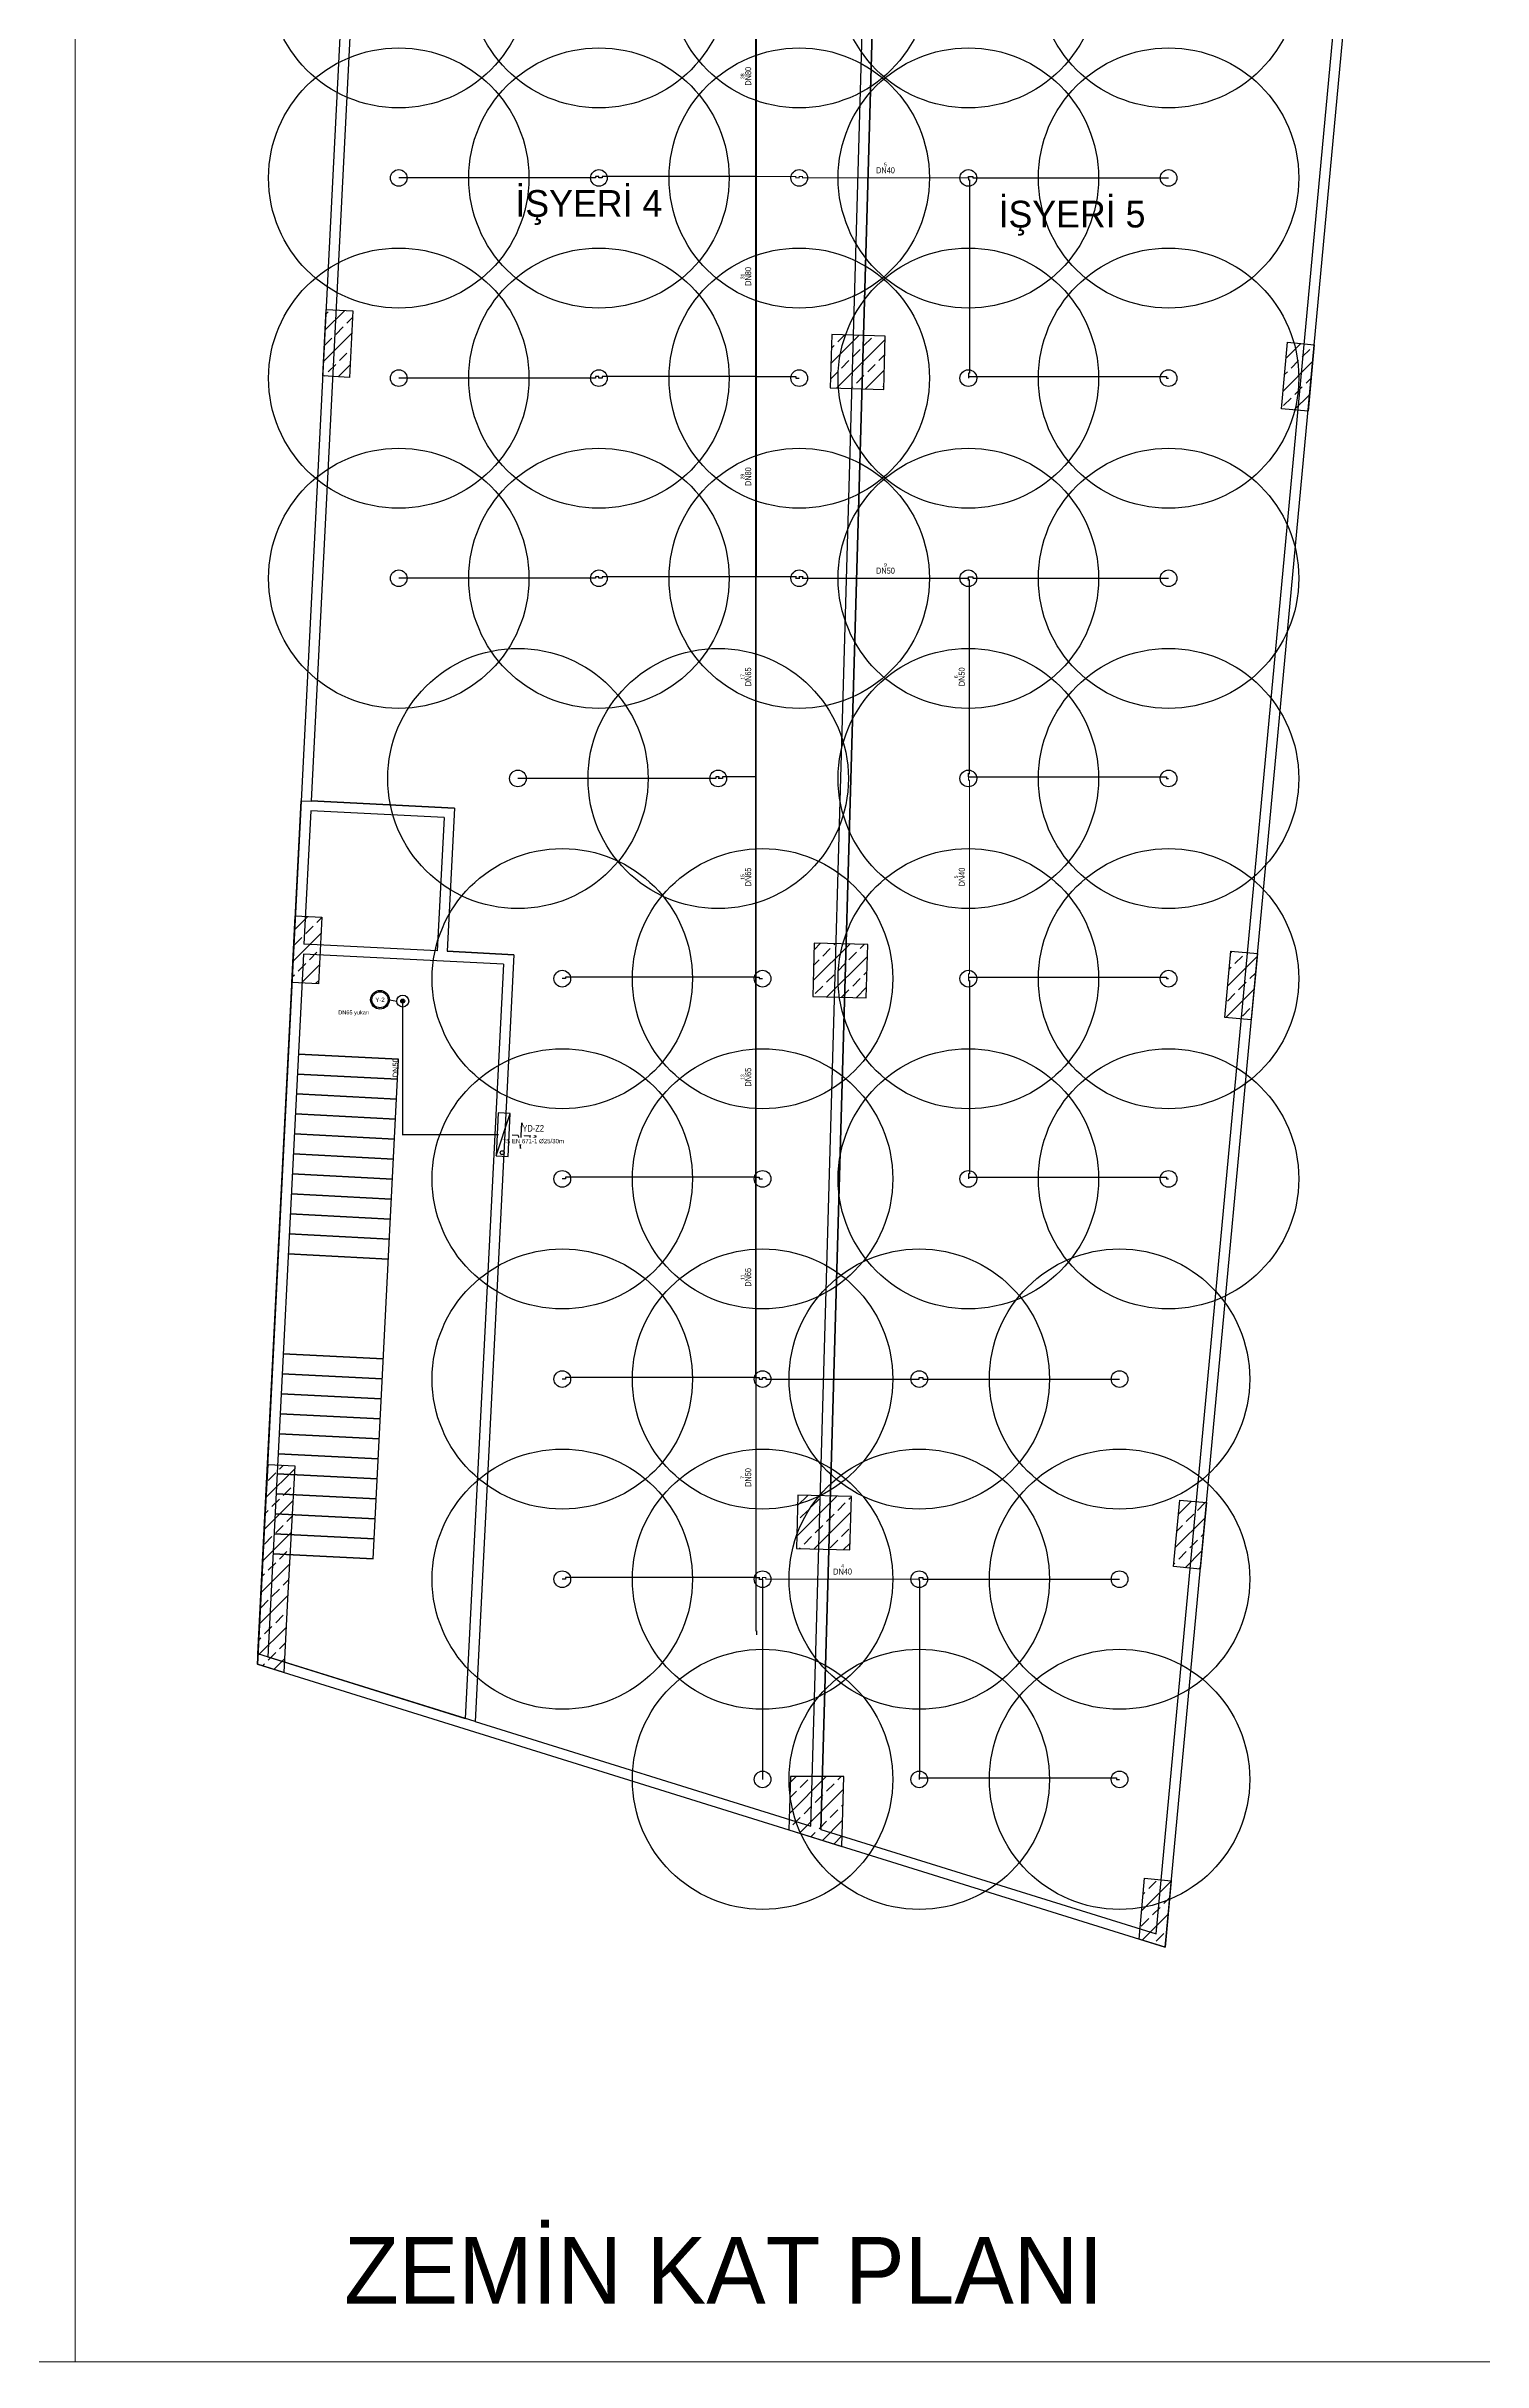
# Model space of a CAD drawing. Header units: centimetres. Extents: x 247996 to 276712, y -458149 to -450648.
# Drawn here: x 250147 to 252299, y -458149 to -454679 of the extents above; entities that cross this region are included whole.
import ezdxf
from ezdxf.enums import TextEntityAlignment as Align

# ---------------------------------------------------------------- set-up
doc = ezdxf.new("R2010")
doc.units = ezdxf.units.CM
doc.layers.add('ANTED', color=144, linetype='Continuous', lineweight=0)
for name, color, linetype in [('MKDU0', 50, 'Continuous'), ('MTY-SPRINKLER', 15, 'Continuous'), ('MTY-SPRINKLER-BORU', 140, 'Continuous'), ('MTY-SPRINKLER-CAP', 141, 'Continuous'), ('MTY-SPRINKLER-KORUMA', 8, 'Continuous'), ('MTY-YANGIN-DOLAP', 1, 'Continuous'), ('MTY-YANGIN-DOLAP-BORU', 1, 'Continuous'), ('MTY-YANGIN-KOLON', 6, 'Continuous')]:
    doc.layers.add(name, color=color, linetype=linetype)
doc.styles.add('ROTAS', font='arial.ttf')
doc.styles.add('style1', font='AcadEref.ttf')

# ---------------------------------------------------------------- blocks, each defined once
blk = doc.blocks.new('ASL-SPR-UP')
blk.add_circle((0, 0), 12.5)
blk = doc.blocks.new('Y-KOLON')
blk.add_hatch(color=7).paths.add_polyline_path([(3, 0), (2.8, 1.1), (2.1, 2.1), (1.1, 2.8), (0, 3), (-1.1, 2.8), (-2.1, 2.1), (-2.8, 1.1), (-3, 0), (-2.8, -1.1), (-2.1, -2.1), (-1.1, -2.8), (0, -3), (1.1, -2.8), (2.1, -2.1), (2.8, -1.1)])
for radius in [9, 3]:
    blk.add_circle((0, 0), radius)
blk = doc.blocks.new('ASL-YD-PLAN')
for p, q in [((-21.2, 7.3), (0, 12.3)), ((21.2, 7.3), (-21.2, 7.3)), ((0, 32.8), (-5, 22)), ((-5, 22), (5, 22)), ((5, 22), (0, 32.8)), ((0, 22), (0, 12.3)), ((0, 2.3), (21.2, 7.3)), ((0, 2.3), (0, -7.8)), ((36, -32.8), (-36, -12.8)), ((30, -22.8), (30, -22.8))]:
    blk.add_line(p, q)
for points in [[(-36, -12.8), (-36, -32.8), (36, -32.8), (36, -12.8), (-36, -12.8)], [(36, -32.8), (-36, -12.8), (-36, -32.8), (36, -32.8)]]:
    blk.add_lwpolyline(points)
blk.add_circle((30, -22.8), 3.25)
blk = doc.blocks.new('UHFGDUHGUFDGHD')
at = {"color": 3, "lineweight": 50}
for p, q in [((556704.4, 4532504.1), (556854.4, 4532504.1)), ((556704.4, 4532474.1), (556854.4, 4532474.1)), ((556704.4, 4532444.1), (556854.4, 4532444.1)), ((556704.4, 4532414.1), (556854.4, 4532414.1)), ((556704.4, 4532384.1), (556854.4, 4532384.1)), ((556704.4, 4532354.1), (556854.4, 4532354.1)), ((556704.4, 4532354.1), (556854.4, 4532354.1)), ((556704.4, 4532324.1), (556854.4, 4532324.1)), ((556704.4, 4532294.1), (556854.4, 4532294.1)), ((556704.4, 4532264.1), (556854.4, 4532264.1)), ((556704.4, 4532234.1), (556854.4, 4532234.1)), ((556704.4, 4532204.1), (556854.4, 4532204.1)), ((556704.4, 4532054.1), (556854.4, 4532054.1)), ((556704.4, 4532024.1), (556854.4, 4532024.1)), ((556704.4, 4531994.1), (556854.4, 4531994.1)), ((556704.4, 4531964.1), (556854.4, 4531964.1)), ((556704.4, 4531934.1), (556854.4, 4531934.1)), ((556704.4, 4531904.1), (556854.4, 4531904.1)), ((556704.4, 4531904.1), (556854.4, 4531904.1)), ((556704.4, 4531874.1), (556854.4, 4531874.1)), ((556704.4, 4531844.1), (556854.4, 4531844.1)), ((556704.4, 4531814.1), (556854.4, 4531814.1)), ((556704.4, 4531784.1), (556854.4, 4531784.1)), ((556704.4, 4531754.1), (556854.4, 4531754.1))]:
    blk.add_line(p, q, dxfattribs=at)

msp = doc.modelspace()

# ---------------------------------------------------------------- linework, layer by layer
at = {"layer": 'ANTED'}
for p, q in [((250190.3, -450649.1), (250190.3, -458149.1)), ((276712.4, -458149.1), (248038.8, -458149.1))]:
    msp.add_line(p, q, dxfattribs=at)
at = {"layer": 'MKDU0', "color": 8, "ltscale": 0.03}
for p, q in [((250677.6, -453174.7), (250544, -455809.8)), ((251809.9, -457508.1), (252184, -453482.1)), ((251823.2, -457527.9), (252199, -453482.7)), ((250625.2, -454207.4), (250544, -455809.8)), ((251809.9, -457508.1), (252116.6, -454207.4)), ((250561.2, -455173.2), (250566.3, -455073.4)), ((250564.7, -455104.2), (250594.2, -455074.8)), ((250565.9, -455080.6), (250569.4, -455077.2)), ((250566.3, -455073.4), (250606.2, -455075.4)), ((250597.4, -455094), (250605.7, -455085.7)), ((250606.2, -455075.4), (250601.2, -455175.3)), ((250562.3, -455151.5), (250604.5, -455109.4)), ((250563.7, -455127.7), (250575, -455116.5)), ((250580.6, -455110.9), (250591.8, -455099.6)), ((251323.8, -455111.1), (251321.5, -455191)), ((251322.5, -455154.7), (251365, -455112.2)), ((251403.7, -455113.3), (251323.8, -455111.1)), ((251330.8, -455191.3), (251403.6, -455118.5)), ((251332.7, -455122.1), (251343.1, -455111.6)), ((251372, -455127.7), (251383.2, -455116.5)), ((251401.5, -455193.3), (251403.7, -455113.3)), ((251997.2, -455222.3), (252006.5, -455122.7)), ((252004.3, -455146.5), (252026.2, -455124.5)), ((252006.5, -455122.7), (252046.3, -455126.4)), ((250569.4, -455167), (250580.6, -455155.8)), ((250584.4, -455174.4), (250602.1, -455156.7)), ((250586.2, -455150.1), (250597.4, -455138.9)), ((250603, -455133.3), (250603.3, -455133)), ((251323.2, -455131.6), (251327.1, -455127.7)), ((251338.3, -455161.4), (251349.5, -455150.1)), ((251355.1, -455144.5), (251366.3, -455133.3)), ((251377.6, -455167), (251388.8, -455155.8)), ((251394.4, -455150.1), (251402.9, -455141.6)), ((251999.7, -455196), (252044, -455151.7)), ((252011.8, -455161.4), (252023, -455150.1)), ((252028.6, -455144.5), (252039.9, -455133.3)), ((252046.3, -455126.4), (252037.1, -455226)), ((252045.5, -455127.7), (252046.3, -455126.9)), ((250601.2, -455175.3), (250561.2, -455173.2)), ((250563, -455173.3), (250563.7, -455172.6)), ((251321.5, -455191), (251401.5, -455193.3)), ((251321.9, -455177.8), (251332.7, -455167)), ((251352.6, -455191.9), (251355.1, -455189.4)), ((251360.7, -455183.8), (251372, -455172.6)), ((251374.5, -455192.5), (251402.3, -455164.7)), ((251400, -455189.4), (251401.6, -455187.9)), ((252002, -455171.2), (252006.2, -455167)), ((252017.4, -455200.7), (252028.6, -455189.4)), ((252034.3, -455183.8), (252041.7, -455176.4)), ((252037.1, -455226), (251997.2, -455222.3)), ((252000.6, -455217.5), (252011.8, -455206.3)), ((252016.5, -455224.1), (252039.4, -455201.2)), ((250464.1, -457088.4), (250529, -455809.8)), ((250529, -455809.8), (250543.9, -455810.6)), ((250758.7, -455820.7), (250544, -455809.8)), ((250544, -455809.8), (250758.7, -455820.7)), ((250544, -455809.8), (250758.7, -455820.7)), ((250543.2, -455824.8), (250533.1, -456024.5)), ((250743, -455834.9), (250543.2, -455824.8)), ((250743, -455834.9), (250732.8, -456034.6)), ((250758.7, -455820.7), (250747.8, -456035.4)), ((250758.7, -455820.7), (250747.8, -456035.4)), ((250758.7, -455820.7), (250747.8, -456035.4)), ((250515, -456081.9), (250520.1, -455982)), ((250519.1, -456003), (250539.1, -455983)), ((250520.1, -455982), (250560, -455984.1)), ((250552.5, -455992), (250560, -455984.5)), ((250560, -455984.1), (250555, -456083.9)), ((250516.7, -456050.3), (250558.8, -456008.2)), ((250518.8, -456025.7), (250530.1, -456014.5)), ((250732.8, -456034.6), (250533.1, -456024.5)), ((250535.7, -456008.9), (250546.9, -455997.7)), ((251297.6, -456023), (251295.4, -456103)), ((251296, -456079.2), (251350.7, -456024.6)), ((251297.4, -456033), (251307, -456023.3)), ((251377.6, -456025.3), (251297.6, -456023)), ((251327.1, -456025.7), (251328.8, -456023.9)), ((251366.3, -456031.3), (251372.5, -456025.2)), ((251375.3, -456105.3), (251377.6, -456025.3)), ((250532.3, -456039.5), (250478.9, -457093)), ((250524.4, -456065), (250535.7, -456053.8)), ((250529.3, -456082.6), (250556.4, -456055.5)), ((250832, -456054.7), (250532.3, -456039.5)), ((250541.3, -456048.2), (250552.5, -456036.9)), ((250847.7, -456040.5), (250747.8, -456035.4)), ((250747.8, -456035.4), (250847.7, -456040.5)), ((250747.8, -456035.4), (250847.7, -456040.5)), ((251296.7, -456056.1), (251304.6, -456048.2)), ((251310.2, -456042.6), (251321.4, -456031.3)), ((251316.5, -456103.6), (251377.1, -456043)), ((251332.7, -456065), (251343.9, -456053.8)), ((251349.5, -456048.2), (251360.7, -456036.9)), ((251912.3, -456134.6), (251921.6, -456035.1)), ((251916.8, -456087.1), (251961.2, -456042.7)), ((251919.1, -456062.3), (251922, -456059.4)), ((251921.5, -456037.5), (251923.7, -456035.3)), ((251921.6, -456035.1), (251961.4, -456038.8)), ((251927.6, -456053.8), (251938.8, -456042.6)), ((251961.4, -456038.8), (251952.1, -456138.3)), ((250555, -456083.9), (250515, -456081.9)), ((250515.6, -456073.9), (250518.8, -456070.6)), ((250550.6, -456083.7), (250555.2, -456079.1)), ((251299, -456098.7), (251310.2, -456087.5)), ((251315.8, -456081.8), (251327.1, -456070.6)), ((251338.3, -456104.2), (251349.5, -456093.1)), ((251355.1, -456087.5), (251366.3, -456076.2)), ((251360.2, -456104.9), (251375.8, -456089.3)), ((251372, -456070.6), (251376.4, -456066.1)), ((251914, -456134.8), (251956.5, -456092.3)), ((251933.2, -456093.1), (251944.5, -456081.8)), ((251950.1, -456076.2), (251958.8, -456067.5)), ((251295.4, -456103), (251375.3, -456105.3)), ((251916.4, -456109.9), (251927.6, -456098.7)), ((251938.8, -456132.4), (251950.1, -456121.1)), ((251952.1, -456138.3), (251912.3, -456134.6)), ((250468.4, -457004), (250479.4, -456804.3)), ((250476.7, -456853.7), (250519.1, -456811.3)), ((250479.3, -456806.2), (250481.1, -456804.4)), ((250479.4, -456804.3), (250519.3, -456806.3)), ((250479.5, -456828.3), (250490.8, -456817.1)), ((250496.4, -456811.5), (250502.4, -456805.4)), ((250519.3, -456806.3), (250508.4, -457006.1)), ((250474.1, -456901.2), (250516.4, -456858.8)), ((250485.2, -456867.6), (250496.4, -456856.4)), ((250502, -456850.8), (250513.2, -456839.6)), ((251273.1, -456850.4), (251270.8, -456930.3)), ((251271.3, -456912.1), (251331.4, -456852)), ((251272.6, -456865.9), (251287.8, -456850.8)), ((251353.1, -456852.6), (251273.1, -456850.4)), ((251293.4, -456867.6), (251304.6, -456856.4)), ((251349.5, -456856.4), (251353.1, -456852.8)), ((251350.8, -456932.6), (251353.1, -456852.6)), ((251835.8, -456957.6), (251845.1, -456858)), ((251843.2, -456879.1), (251862.6, -456859.7)), ((251845.1, -456858), (251884.9, -456861.7)), ((250475.4, -456877.4), (250479.5, -456873.2)), ((250507.6, -456890.1), (250515.1, -456882.5)), ((251276.5, -456884.5), (251287.8, -456873.2)), ((251297.3, -456931.1), (251352.4, -456876)), ((251315.8, -456890.1), (251327.1, -456878.8)), ((251332.7, -456873.2), (251343.9, -456862)), ((251838.7, -456928.5), (251882.9, -456884.3)), ((251854.7, -456890.1), (251865.9, -456878.8)), ((251871.5, -456873.2), (251882.7, -456862)), ((251884.9, -456861.7), (251875.7, -456961.3)), ((250471.5, -456948.7), (250513.8, -456906.3)), ((250473.9, -456923.7), (250485.2, -456912.5)), ((250490.8, -456906.9), (250502, -456895.7)), ((251275.4, -456930.5), (251276.5, -456929.4)), ((251282.2, -456923.7), (251293.4, -456912.5)), ((251299, -456906.9), (251310.2, -456895.7)), ((251321.4, -456929.4), (251332.7, -456918.1)), ((251338.3, -456912.5), (251349.5, -456901.3)), ((251340.9, -456932.3), (251351.1, -456922.2)), ((251840.9, -456903.8), (251849, -456895.7)), ((251860.3, -456929.4), (251871.5, -456918.1)), ((251877.1, -456912.5), (251880.6, -456909)), ((250468.9, -456996.2), (250511.2, -456953.8)), ((250479.5, -456963), (250490.8, -456951.8)), ((250496.4, -456946.2), (250507.6, -456935)), ((251270.8, -456930.3), (251350.8, -456932.6)), ((251875.7, -456961.3), (251835.8, -456957.6)), ((251836.4, -456953.2), (251837.8, -456951.8)), ((251843.4, -456946.2), (251854.7, -456935)), ((251852.9, -456959.2), (251878.3, -456933.7)), ((251873.4, -456961.1), (251876.1, -456958.4)), ((250470.2, -456972.4), (250473.9, -456968.6)), ((250485.2, -457002.3), (250496.4, -456991.1)), ((250502, -456985.5), (250509.9, -456977.6)), ((250463.4, -457103.9), (250468.4, -457004)), ((250466.4, -457043.5), (250504.1, -457005.8)), ((250468.3, -457019.2), (250479.5, -457007.9)), ((250483.3, -457004.8), (250483.3, -457004.8)), ((250483.3, -457004.8), (250483.3, -457004.8)), ((250490.8, -457041.6), (250502, -457030.4)), ((250508.4, -457006), (250502.8, -457116.2)), ((250504.1, -457005.8), (250508.6, -457001.3)), ((250464, -457090.8), (250506.2, -457048.6)), ((250465.2, -457067.2), (250468.3, -457064.1)), ((250473.9, -457058.4), (250485.2, -457047.2)), ((250789.4, -457189.8), (250464.1, -457088.4)), ((250478.9, -457093), (250774.6, -457185.2)), ((250479.5, -457097.7), (250490.8, -457086.5)), ((250488.1, -457111.6), (250503.8, -457095.9)), ((250496.4, -457080.9), (250505, -457072.3)), ((250463.4, -457103.9), (251823.2, -457527.9)), ((250502.8, -457116.2), (250463.4, -457103.9)), ((250471, -457106.3), (250473.9, -457103.4)), ((250789.4, -457189.8), (251292.2, -457346.6)), ((250789.4, -457189.8), (251292.2, -457346.6)), ((251261.9, -457272.3), (251259.6, -457352.2)), ((251260.3, -457327.3), (251315.3, -457272.3)), ((251261.6, -457281.1), (251270.4, -457272.3)), ((251341.9, -457272.3), (251261.9, -457272.3)), ((251332.7, -457277.3), (251337.8, -457272.3)), ((251338.9, -457376.9), (251341.9, -457272.3)), ((251260.9, -457304.2), (251270.9, -457294.2)), ((251275.4, -457357.1), (251341.3, -457291.1)), ((251276.5, -457288.6), (251287.8, -457277.3)), ((251299, -457311), (251310.2, -457299.8)), ((251315.8, -457294.2), (251327.1, -457283)), ((251265.3, -457344.7), (251276.5, -457333.5)), ((251282.2, -457327.9), (251293.4, -457316.6)), ((251304.6, -457350.3), (251315.8, -457339.1)), ((251309.6, -457367.8), (251340, -457337.3)), ((251321.4, -457333.5), (251332.7, -457322.2)), ((251338.3, -457316.6), (251340.7, -457314.2)), ((251259.6, -457350.4), (251259.7, -457350.3)), ((251259.6, -457352.2), (251338.9, -457376.9)), ((251292.5, -457362.4), (251299, -457355.9)), ((251307.1, -457351.3), (251809.9, -457508.1)), ((251307.1, -457351.3), (251809.9, -457508.1)), ((251327.1, -457372.8), (251338.3, -457361.5)), ((251784, -457515.7), (251792.4, -457424.6)), ((251787.9, -457473.2), (251832.2, -457428.9)), ((251790.2, -457448.4), (251792.9, -457445.7)), ((251792.4, -457424.6), (251832.3, -457428.3)), ((251798.5, -457440.1), (251809.7, -457428.9)), ((251832.3, -457428.3), (251823, -457527.9)), ((251788.8, -457517.2), (251827.6, -457478.4)), ((251804.1, -457479.4), (251815.4, -457468.2)), ((251821, -457462.6), (251829.9, -457453.6)), ((251823, -457527.9), (251784, -457515.7)), ((251787.3, -457496.2), (251798.5, -457485)), ((251809.7, -457518.7), (251821, -457507.5))]:
    msp.add_line(p, q, dxfattribs=at)
at = {"layer": 'MTY-SPRINKLER-BORU'}
for points, const_width in [([(251210, -454574), (251210, -454874)], 3), ([(251210, -454874), (251210, -455174)], 3), ([(251210, -454874), (251270, -454874), (251270, -454876.4), (251275, -454876.4), (251275, -454874), (251280, -454874), (251280, -454876.4), (251528.3, -454876.4)], 1.5), ([(251210, -455174), (251210, -455474)], 3), ([(251210, -455474), (251210, -455774)], 2.5), ([(251210, -455474), (251270, -455474), (251270, -455476.4), (251275, -455476.4), (251275, -455474), (251280, -455474), (251280, -455476.4), (251528.3, -455476.4)], 2), ([(251528.3, -455476.4), (251528.3, -455479), (251530, -455479), (251530, -455769), (251528.3, -455769), (251528.3, -455774)], 2), ([(251210, -455774), (251210, -456074)], 2.5), ([(251528.3, -455774), (251528.3, -455776.4), (251528.3, -455779), (251530, -455779), (251530, -456069), (251528.3, -456069), (251528.3, -456074)], 1.5), ([(251210, -456074), (251210, -456374)], 2.5), ([(251210, -456374), (251210, -456674)], 2.5), ([(251210, -456674), (251210, -456974)], 2), ([(251210, -456974), (251215, -456974), (251215, -456976.4), (251220, -456976.4)], 2), ([(251220, -456976.4), (251220, -456974), (251225, -456974), (251225, -456976.4), (251454.8, -456976.4)], 1.5)]:
    msp.add_lwpolyline(points, dxfattribs=dict(at, const_width=const_width))
for points in [[(250975, -454876.4), (250975, -454874), (250970, -454874), (250970, -454876.4), (250675, -454876.4)], [(251210, -454874), (250980, -454874), (250980, -454876.4), (250975, -454876.4)], [(250975, -454876.4), (250975, -454876.4)], [(251528.3, -454876.4), (251528.3, -454874), (251535, -454874), (251535, -454876.4), (251828.3, -454876.4)], [(251528.3, -454876.4), (251528.3, -454879), (251530, -454879), (251530, -455169), (251528.3, -455169), (251528.3, -455174)], [(250975, -455176.4), (250975, -455174), (250970, -455174), (250970, -455176.4), (250675, -455176.4)], [(251210, -455174), (250980, -455174), (250980, -455176.4), (250975, -455176.4)], [(250975, -455176.4), (250975, -455176.4)], [(251210, -455174), (251270, -455174), (251270, -455176.4), (251275, -455176.4)], [(251528.3, -455174), (251825, -455174), (251825, -455176.4), (251828.3, -455176.4)], [(251528.3, -455174), (251528.3, -455176.4)], [(250975, -455476.4), (250975, -455474), (250970, -455474), (250970, -455476.4), (250675, -455476.4)], [(251210, -455474), (250980, -455474), (250980, -455476.4), (250975, -455476.4)], [(250975, -455476.4), (250975, -455476.4)], [(251528.3, -455476.4), (251528.3, -455474), (251535, -455474), (251535, -455476.4), (251828.3, -455476.4)], [(251155, -455776.4), (251155, -455774), (251150, -455774), (251150, -455776.4), (250853.6, -455776.4)], [(251155, -455776.4), (251153.6, -455776.4)], [(251210, -455774), (251160, -455774), (251160, -455776.4), (251155, -455776.4)], [(251528.3, -455774), (251825, -455774), (251825, -455776.4), (251828.3, -455776.4)], [(251210, -456074), (250925, -456074), (250925, -456076.4), (250920.1, -456076.4)], [(251210, -456074), (251215, -456074), (251215, -456076.4), (251220.1, -456076.4)], [(251528.3, -456074), (251825, -456074), (251825, -456076.4), (251828.3, -456076.4)], [(251528.3, -456074), (251528.3, -456076.4)], [(251528.3, -456076.4), (251528.3, -456079), (251530, -456079), (251530, -456369), (251528.3, -456369), (251528.3, -456374)], [(251210, -456374), (250925, -456374), (250925, -456376.4), (250920.1, -456376.4)], [(251210, -456374), (251215, -456374), (251215, -456376.4), (251220.1, -456376.4)], [(251528.3, -456374), (251825, -456374), (251825, -456376.4), (251828.3, -456376.4)], [(251528.3, -456374), (251528.3, -456376.4)], [(251210, -456674), (250925, -456674), (250925, -456676.4), (250920.1, -456676.4)], [(251210, -456674), (251215, -456674), (251215, -456676.4), (251220, -456676.4)], [(251220, -456676.4), (251220, -456674), (251225, -456674), (251225, -456676.4), (251454.8, -456676.4), (251454.8, -456674), (251460, -456674), (251460, -456676.4), (251754.8, -456676.4)], [(251220, -456676.4), (251220.1, -456676.4)], [(251210, -456974), (250925, -456974), (250925, -456976.4), (250920.1, -456976.4)], [(251210, -456974), (251210, -457054), (251211, -457054), (251211, -457060)], [(251220, -456976.4), (251220, -457269), (251220.1, -457269), (251220.1, -457276.4)], [(251220, -456976.4), (251220.1, -456976.4)], [(251454.8, -456976.4), (251454.8, -456974), (251460, -456974), (251460, -456976.4), (251754.8, -456976.4)], [(251454.8, -456976.4), (251454.8, -456979), (251455, -456979), (251455, -457269), (251454.8, -457269), (251454.8, -457274)], [(251454.8, -457274), (251750, -457274), (251750, -457276.4), (251754.8, -457276.4)], [(251454.8, -457274), (251454.8, -457276.4)]]:
    msp.add_lwpolyline(points, dxfattribs=at)
at = {"layer": 'MTY-SPRINKLER-KORUMA'}
for centre in [(250675, -454576.4), (250975, -454576.4), (251275, -454576.4), (251528.3, -454576.4), (251828.3, -454576.4), (250675, -454876.4), (250975, -454876.4), (251275, -454876.4), (251528.3, -454876.4), (251828.3, -454876.4), (250675, -455176.4), (250975, -455176.4), (251275, -455176.4), (251528.3, -455176.4), (251828.3, -455176.4), (250675, -455476.4), (250975, -455476.4), (251275, -455476.4), (251528.3, -455476.4), (251828.3, -455476.4), (250853.6, -455776.4), (251153.6, -455776.4), (251528.3, -455776.4), (251828.3, -455776.4), (250920.1, -456076.4), (251220.1, -456076.4), (251528.3, -456076.4), (251828.3, -456076.4), (250920.1, -456376.4), (251220.1, -456376.4), (251528.3, -456376.4), (251828.3, -456376.4), (250920.1, -456676.4), (251220.1, -456676.4), (251454.8, -456676.4), (251754.8, -456676.4), (250920.1, -456976.4), (251220.1, -456976.4), (251454.8, -456976.4), (251754.8, -456976.4), (251220.1, -457276.4), (251454.8, -457276.4), (251754.8, -457276.4)]:
    msp.add_circle(centre, 195, dxfattribs=at)

# ---------------------------------------------------------------- block references
at = {"layer": 'MTY-SPRINKLER'}
for p in [(250675, -454876.4), (250975, -454876.4), (251275, -454876.4), (251528.3, -454876.4), (251828.3, -454876.4), (250675, -455176.4), (250975, -455176.4), (251275, -455176.4), (251528.3, -455176.4), (251828.3, -455176.4), (250675, -455476.4), (250975, -455476.4), (251275, -455476.4), (251528.3, -455476.4), (251828.3, -455476.4), (250853.6, -455776.4), (251153.6, -455776.4), (251528.3, -455776.4), (251828.3, -455776.4), (250920.1, -456076.4), (251220.1, -456076.4), (251528.3, -456076.4), (251828.3, -456076.4), (250920.1, -456376.4), (251220.1, -456376.4), (251528.3, -456376.4), (251828.3, -456376.4), (250920.1, -456676.4), (251220.1, -456676.4), (251454.8, -456676.4), (251754.8, -456676.4), (250920.1, -456976.4), (251220.1, -456976.4), (251454.8, -456976.4), (251754.8, -456976.4), (251220.1, -457276.4), (251454.8, -457276.4), (251754.8, -457276.4)]:
    msp.add_blockref('ASL-SPR-UP', p, dxfattribs=at)
at = {"layer": 'MTY-YANGIN-DOLAP', "xscale": 0.9, "yscale": 0.9, "rotation": -92.90218075733016}
msp.add_blockref('ASL-YD-PLAN', (250852, -456311.3), dxfattribs=at)

# ---------------------------------------------------------------- texts
at = {"layer": 'MKDU0', "color": 8, "ltscale": 0.03, "style": 'style1'}
for s, p in [('İŞYERİ 4', (250849.8, -454934.6)), ('İŞYERİ 5', (251573.6, -454950.6))]:
    msp.add_text(s, height=40, dxfattribs=at).set_placement(p)
at = {"layer": 'MKDU0', "color": 8, "ltscale": 0.03, "insert": (250593.3, -457962.3), "char_height": 100, "attachment_point": 1}
msp.add_mtext_dynamic_manual_height_columns('ZEMİN KAT PLANI', width=6918.504, gutter_width=6, heights=[0], dxfattribs=at)

# ---------------------------------------------------------------- wipeouts: each hides what was drawn before it
msp.add_wipeout([(250691, -456110), (250690.2, -456106.2), (250688.1, -456102.9), (250684.8, -456100.8), (250681, -456100), (250677.2, -456100.8), (250673.9, -456102.9), (250671.8, -456106.2), (250671, -456110), (250671.8, -456113.8), (250673.9, -456117.1), (250677.2, -456119.2), (250681, -456120), (250684.8, -456119.2), (250688.1, -456117.1), (250690.2, -456113.8)])

# ---------------------------------------------------------------- next in the draw order: linework, layer by layer
at = {"layer": 'MTY-YANGIN-DOLAP-BORU', "const_width": 2}
msp.add_lwpolyline([(250681, -456110), (250681, -456310), (250825, -456310)], dxfattribs=at)

# ---------------------------------------------------------------- next in the draw order: block references
at = {"layer": 'MTY-YANGIN-KOLON'}
msp.add_blockref('Y-KOLON', (250681, -456110), dxfattribs=at)

# ---------------------------------------------------------------- next in the draw order: wipeouts: each hides what was drawn before it
for points in [[(251205.2, -454736.5), (251205.2, -454715.1), (251191.8, -454715.1), (251191.8, -454736.5)], [(251391.6, -454871.6), (251413.1, -454871.6), (251413.1, -454858.1), (251391.6, -454858.1)], [(251205.2, -455036.5), (251205.2, -455015.1), (251191.8, -455015.1), (251191.8, -455036.5)], [(251205.2, -455336.5), (251205.2, -455315.1), (251191.8, -455315.1), (251191.8, -455336.5)], [(251391.6, -455471.6), (251413.1, -455471.6), (251413.1, -455458.1), (251391.6, -455458.1)], [(251205.2, -455636.5), (251205.2, -455615.1), (251191.8, -455615.1), (251191.8, -455636.5)], [(251525.2, -455636.5), (251525.2, -455615.1), (251511.8, -455615.1), (251511.8, -455636.5)], [(251205.2, -455936.5), (251205.2, -455915.1), (251191.8, -455915.1), (251191.8, -455936.5)], [(251525.2, -455936.5), (251525.2, -455915.1), (251511.8, -455915.1), (251511.8, -455936.5)], [(251205.2, -456236.5), (251205.2, -456215.1), (251191.8, -456215.1), (251191.8, -456236.5)], [(250860.1, -456311.1), (250888.9, -456311.1), (250888.9, -456296.1), (250860.1, -456296.1)], [(251205.2, -456536.5), (251205.2, -456515.1), (251191.8, -456515.1), (251191.8, -456536.5)], [(251205.2, -456836.5), (251205.2, -456815.1), (251191.8, -456815.1), (251191.8, -456836.5)], [(251327.4, -456971.6), (251348.8, -456971.6), (251348.8, -456958.1), (251327.4, -456958.1)]]:
    msp.add_wipeout(points)

# ---------------------------------------------------------------- next in the draw order: texts
at = {"layer": 'MTY-SPRINKLER-CAP', "style": 'ROTAS', "width": 0.8}
for s, p in [('DN80', (251198.5, -454724)), ('DN80', (251198.5, -455024)), ('DN80', (251198.5, -455324)), ('DN65', (251198.5, -455624)), ('DN50', (251518.5, -455624)), ('DN65', (251198.5, -455924)), ('DN40', (251518.5, -455924)), ('DN65', (251198.5, -456224)), ('DN65', (251198.5, -456524)), ('DN50', (251198.5, -456824))]:
    msp.add_text(s, height=9, rotation=90, dxfattribs=at).set_placement(p, align=Align.MIDDLE_CENTER)
for s, p in [('DN40', (251404.2, -454864.9)), ('DN50', (251404.2, -455464.9)), ('DN40', (251339.9, -456964.9))]:
    msp.add_text(s, height=9, dxfattribs=at).set_placement(p, align=Align.MIDDLE_CENTER)
at = {"layer": 'MTY-YANGIN-DOLAP', "style": 'ROTAS', "width": 0.8}
msp.add_text('YD-Z2', height=10, dxfattribs=at).set_placement((250876.5, -456308.6), align=Align.BOTTOM_CENTER)

# ---------------------------------------------------------------- next in the draw order: wipeouts: each hides what was drawn before it
for points in [[(250662, -456108), (250660.9, -456102.3), (250657.6, -456097.4), (250652.7, -456094.1), (250647, -456093), (250641.3, -456094.1), (250636.4, -456097.4), (250633.1, -456102.3), (250632, -456108), (250633.1, -456113.7), (250636.4, -456118.6), (250641.3, -456121.9), (250647, -456123), (250652.7, -456121.9), (250657.6, -456118.6), (250660.9, -456113.7)], [(250676, -456221.1), (250676, -456202), (250664, -456202), (250664, -456221.1)]]:
    msp.add_wipeout(points)

# ---------------------------------------------------------------- next in the draw order: linework, layer by layer
at = {"layer": 'MKDU0', "color": 8, "ltscale": 0.03}
msp.add_line((250636.6, -456945.9), (250674.6, -456196.9), dxfattribs=at)
at = {"layer": 'MTY-YANGIN-KOLON'}
msp.add_line((250661, -456108), (250672, -456110), dxfattribs=at)
for radius in [14, 12]:
    msp.add_circle((250647, -456108), radius, dxfattribs=at)

# ---------------------------------------------------------------- next in the draw order: block references
at = {"layer": 'MKDU0', "color": 8, "ltscale": 0.03, "rotation": 357.0978192426773}
msp.add_blockref('UHFGDUHGUFDGHD', (-534950.6, -4954693.7), dxfattribs=at)

# ---------------------------------------------------------------- next in the draw order: texts
at = {"layer": 'MTY-YANGIN-DOLAP', "style": 'ROTAS', "width": 0.8}
msp.add_text('DN50', height=8, rotation=90, dxfattribs=at).set_placement((250670, -456210), align=Align.MIDDLE_CENTER)
at = {"layer": 'MTY-YANGIN-KOLON', "style": 'ROTAS', "width": 0.8}
msp.add_text('Y-2', height=6.5, dxfattribs=at).set_placement((250647, -456108), align=Align.MIDDLE_CENTER)

# ---------------------------------------------------------------- next in the draw order: wipeouts: each hides what was drawn before it
for points in [[(251194, -454728.8), (251194, -454721.3), (251185.9, -454721.3), (251185.9, -454728.8)], [(251400.7, -454860.4), (251405.5, -454860.4), (251405.5, -454852.3), (251400.7, -454852.3)], [(251194, -455028.8), (251194, -455021.3), (251185.9, -455021.3), (251185.9, -455028.8)], [(251194, -455328.8), (251194, -455321.3), (251185.9, -455321.3), (251185.9, -455328.8)], [(251400.7, -455460.4), (251405.5, -455460.4), (251405.5, -455452.3), (251400.7, -455452.3)], [(251194, -455628.8), (251194, -455621.3), (251185.9, -455621.3), (251185.9, -455628.8)], [(251514, -455627.5), (251514, -455622.7), (251505.9, -455622.7), (251505.9, -455627.5)], [(251194, -455928.8), (251194, -455921.3), (251185.9, -455921.3), (251185.9, -455928.8)], [(251514, -455927.5), (251514, -455922.7), (251505.9, -455922.7), (251505.9, -455927.5)], [(251194, -456228.8), (251194, -456221.3), (251185.9, -456221.3), (251185.9, -456228.8)], [(250843.2, -456324.7), (250907.1, -456324.7), (250907.1, -456314.9), (250843.2, -456314.9)], [(251194, -456528.8), (251194, -456521.3), (251185.9, -456521.3), (251185.9, -456528.8)], [(251194, -456827.5), (251194, -456822.7), (251185.9, -456822.7), (251185.9, -456827.5)], [(251336.4, -456960.4), (251341.3, -456960.4), (251341.3, -456952.3), (251336.4, -456952.3)]]:
    msp.add_wipeout(points)

# ---------------------------------------------------------------- next in the draw order: linework, layer by layer
at = {"layer": 'MKDU0', "color": 8, "ltscale": 0.03}
for p, q in [((251292.2, -457346.6), (251382.2, -454207.4)), ((251292.2, -457346.6), (251382.2, -454207.4)), ((251307.1, -457351.3), (251397.2, -454207.4)), ((251397.2, -454207.4), (251307.1, -457351.3)), ((250832, -456054.7), (250774.6, -457185.2)), ((250847.7, -456040.5), (250789.4, -457189.8)), ((250847.7, -456040.5), (250789.4, -457189.8)), ((250847.7, -456040.5), (250789.4, -457189.8))]:
    msp.add_line(p, q, dxfattribs=at)

# ---------------------------------------------------------------- next in the draw order: texts
at = {"layer": 'MTY-SPRINKLER-CAP', "style": 'ROTAS', "width": 0.8}
for s, p in [('38', (251190, -454724)), ('31', (251190, -455024)), ('28', (251190, -455324)), ('17', (251190, -455624)), ('6', (251510, -455624)), ('15', (251190, -455924)), ('5', (251510, -455924)), ('13', (251190, -456224)), ('11', (251190, -456524)), ('7', (251190, -456824))]:
    msp.add_text(s, height=5.4, rotation=90, dxfattribs=at).set_placement(p, align=Align.MIDDLE_CENTER)
for s, p in [('5', (251404.2, -454856.3)), ('9', (251404.2, -455456.3)), ('4', (251339.9, -456956.3))]:
    msp.add_text(s, height=5.4, dxfattribs=at).set_placement(p, align=Align.MIDDLE_CENTER)
at = {"layer": 'MTY-YANGIN-DOLAP', "style": 'ROTAS', "width": 0.8}
msp.add_text('TS EN 671-1 Ø25/30m', height=6.5, dxfattribs=at).set_placement((250876.5, -456316.6), align=Align.TOP_CENTER)

# ---------------------------------------------------------------- next in the draw order: wipeouts: each hides what was drawn before it
msp.add_wipeout([(250594.7, -456131.5), (250629.8, -456131.5), (250629.8, -456122.5), (250594.7, -456122.5)])

# ---------------------------------------------------------------- next in the draw order: linework, layer by layer
at = {"layer": 'MKDU0', "color": 8, "ltscale": 0.03}
msp.add_line((250650.4, -453415.3), (250463.4, -457103.9), dxfattribs=at)

# ---------------------------------------------------------------- next in the draw order: texts
at = {"layer": 'MTY-YANGIN-KOLON', "style": 'ROTAS', "width": 0.8}
msp.add_text('DN65 yukarı', height=6, dxfattribs=at).set_placement((250631, -456124), align=Align.TOP_RIGHT)

doc.saveas('drawing.dxf')
